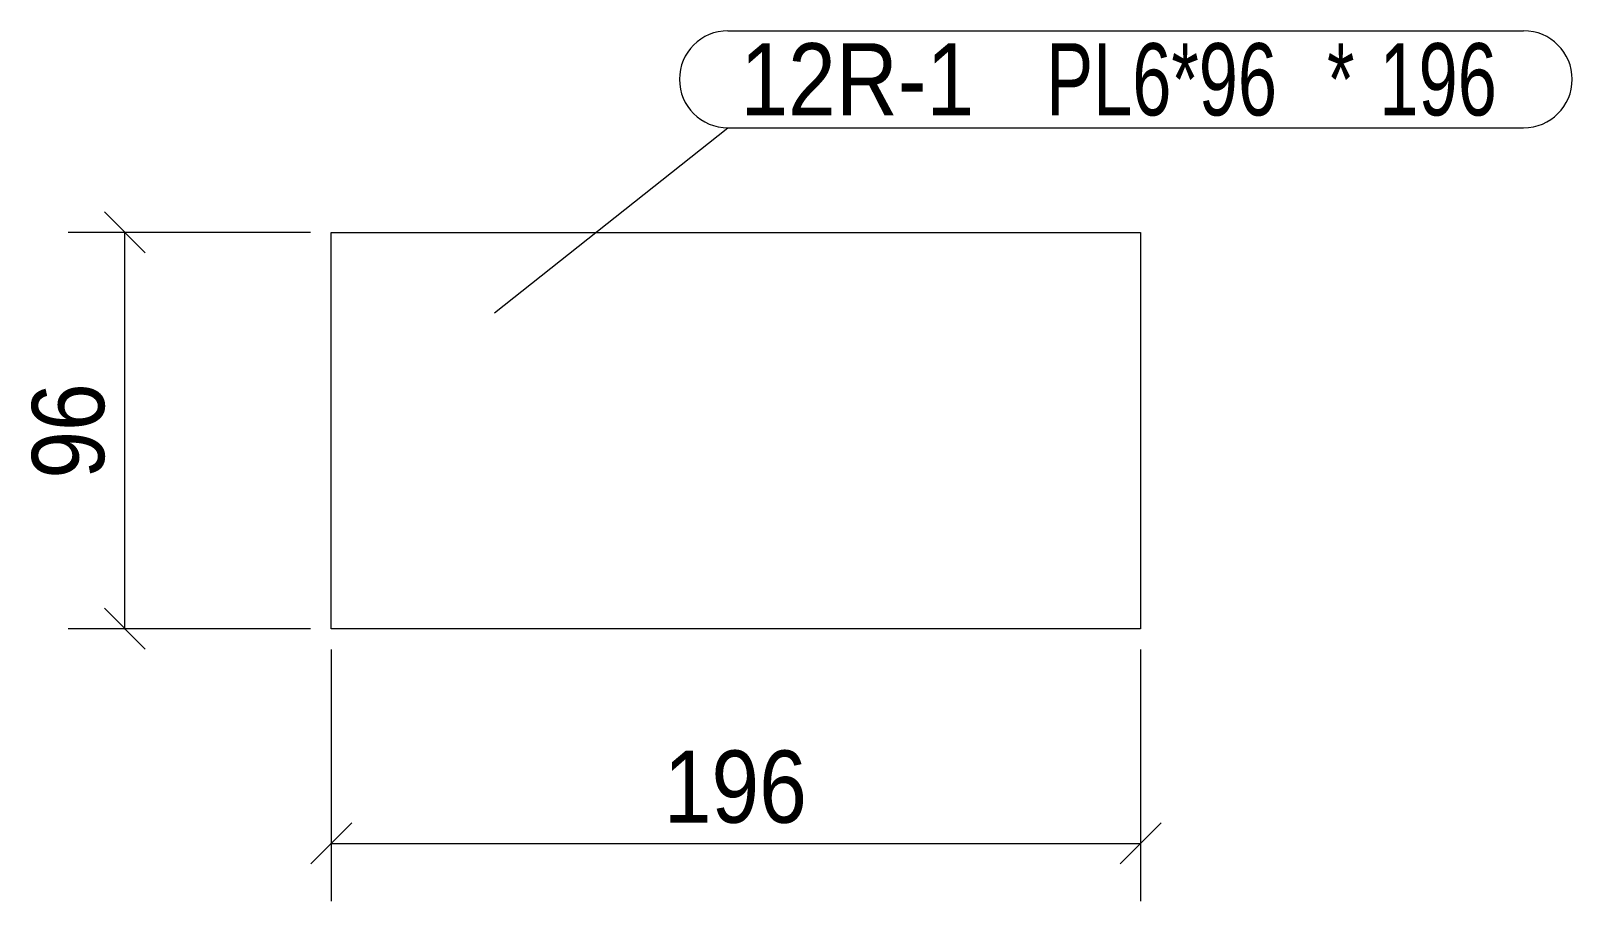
# Model space of a CAD drawing. Header units: millimetres. Extents: x 2393 to 2766, y 1294 to 1505.
import ezdxf

# ---------------------------------------------------------------- set-up
doc = ezdxf.new("R2010")
doc.units = ezdxf.units.MM
doc.header["$LTSCALE"] = 5
doc.linetypes.add('XKITLINE00', pattern=[0])
for name, color, linetype, lineweight in [('Part', 2, 'Continuous', 0), ('PartMark', 3, 'Continuous', 0), ('Z-DIMENSIONS', 1, 'Continuous', 0)]:
    doc.layers.add(name, color=color, linetype=linetype, lineweight=lineweight)
doc.styles.add('Arial Narrow', font='ARIALN.TTF')
doc.styles.add('宋体', font='arial.ttf')

msp = doc.modelspace()

# ---------------------------------------------------------------- linework, layer by layer
at = {"layer": 'Part', "color": 2, "linetype": 'XKITLINE00', "lineweight": 0}
for p, q in [((2465.3, 1359.89), (2465.3, 1455.89)), ((2465.3, 1455.89), (2661.3, 1455.89)), ((2661.3, 1455.89), (2661.3, 1359.89)), ((2661.3, 1359.89), (2465.3, 1359.89))]:
    msp.add_line(p, q, dxfattribs=at)
at = {"layer": 'PartMark', "color": 3, "linetype": 'XKITLINE00', "lineweight": 0}
for p, q in [((2561.36, 1504.72), (2754.05, 1504.72)), ((2504.79, 1436.4), (2561.36, 1481.22)), ((2561.36, 1481.22), (2754.05, 1481.22))]:
    msp.add_line(p, q, dxfattribs=at)
for centre, start, end in [((2561.36, 1492.97), 90, 270), ((2754.05, 1492.97), 270, 90)]:
    msp.add_arc(centre, 11.75, start, end, dxfattribs=at)
at = {"layer": 'Z-DIMENSIONS', "color": 4, "linetype": 'XKITLINE00', "lineweight": 0}
for p, q in [((2410.35, 1460.84), (2420.25, 1450.94)), ((2460.3, 1455.89), (2401.55, 1455.89)), ((2415.3, 1359.89), (2415.3, 1455.89)), ((2410.35, 1364.84), (2420.25, 1354.94)), ((2460.3, 1359.89), (2401.55, 1359.89)), ((2465.3, 1354.89), (2465.3, 1293.89)), ((2661.3, 1354.89), (2661.3, 1293.89)), ((2470.25, 1312.84), (2460.35, 1302.94)), ((2666.25, 1312.84), (2656.35, 1302.94)), ((2465.3, 1307.89), (2661.3, 1307.89))]:
    msp.add_line(p, q, dxfattribs=at)
at = {"layer": 'Z-DIMENSIONS', "color": 4}
for p in [(2415.3, 1455.89), (2415.3, 1359.89), (2465.3, 1307.89), (2661.3, 1307.89)]:
    msp.add_point(p, dxfattribs=at)

# ---------------------------------------------------------------- texts
at = {"layer": 'PartMark', "color": 3, "width": 0.85}
for s, style, p in [('12R-1', '宋体', (2564.36, 1484.22)), ('PL6*96', 'Arial Narrow', (2638.43, 1484.22)), ('*', 'Arial Narrow', (2706.44, 1484.22)), ('196', 'Arial Narrow', (2719.13, 1484.22))]:
    msp.add_text(s, height=17.5, dxfattribs=dict(at, style=style)).set_placement(p)
at = {"layer": 'Z-DIMENSIONS', "color": 4, "style": '宋体', "width": 0.85}
msp.add_text('96', height=17.5, rotation=90.0002, dxfattribs=at).set_placement((2410.3, 1396.23))
msp.add_text('196', height=17.5, dxfattribs=at).set_placement((2545.8, 1312.89))

doc.saveas('drawing.dxf')
